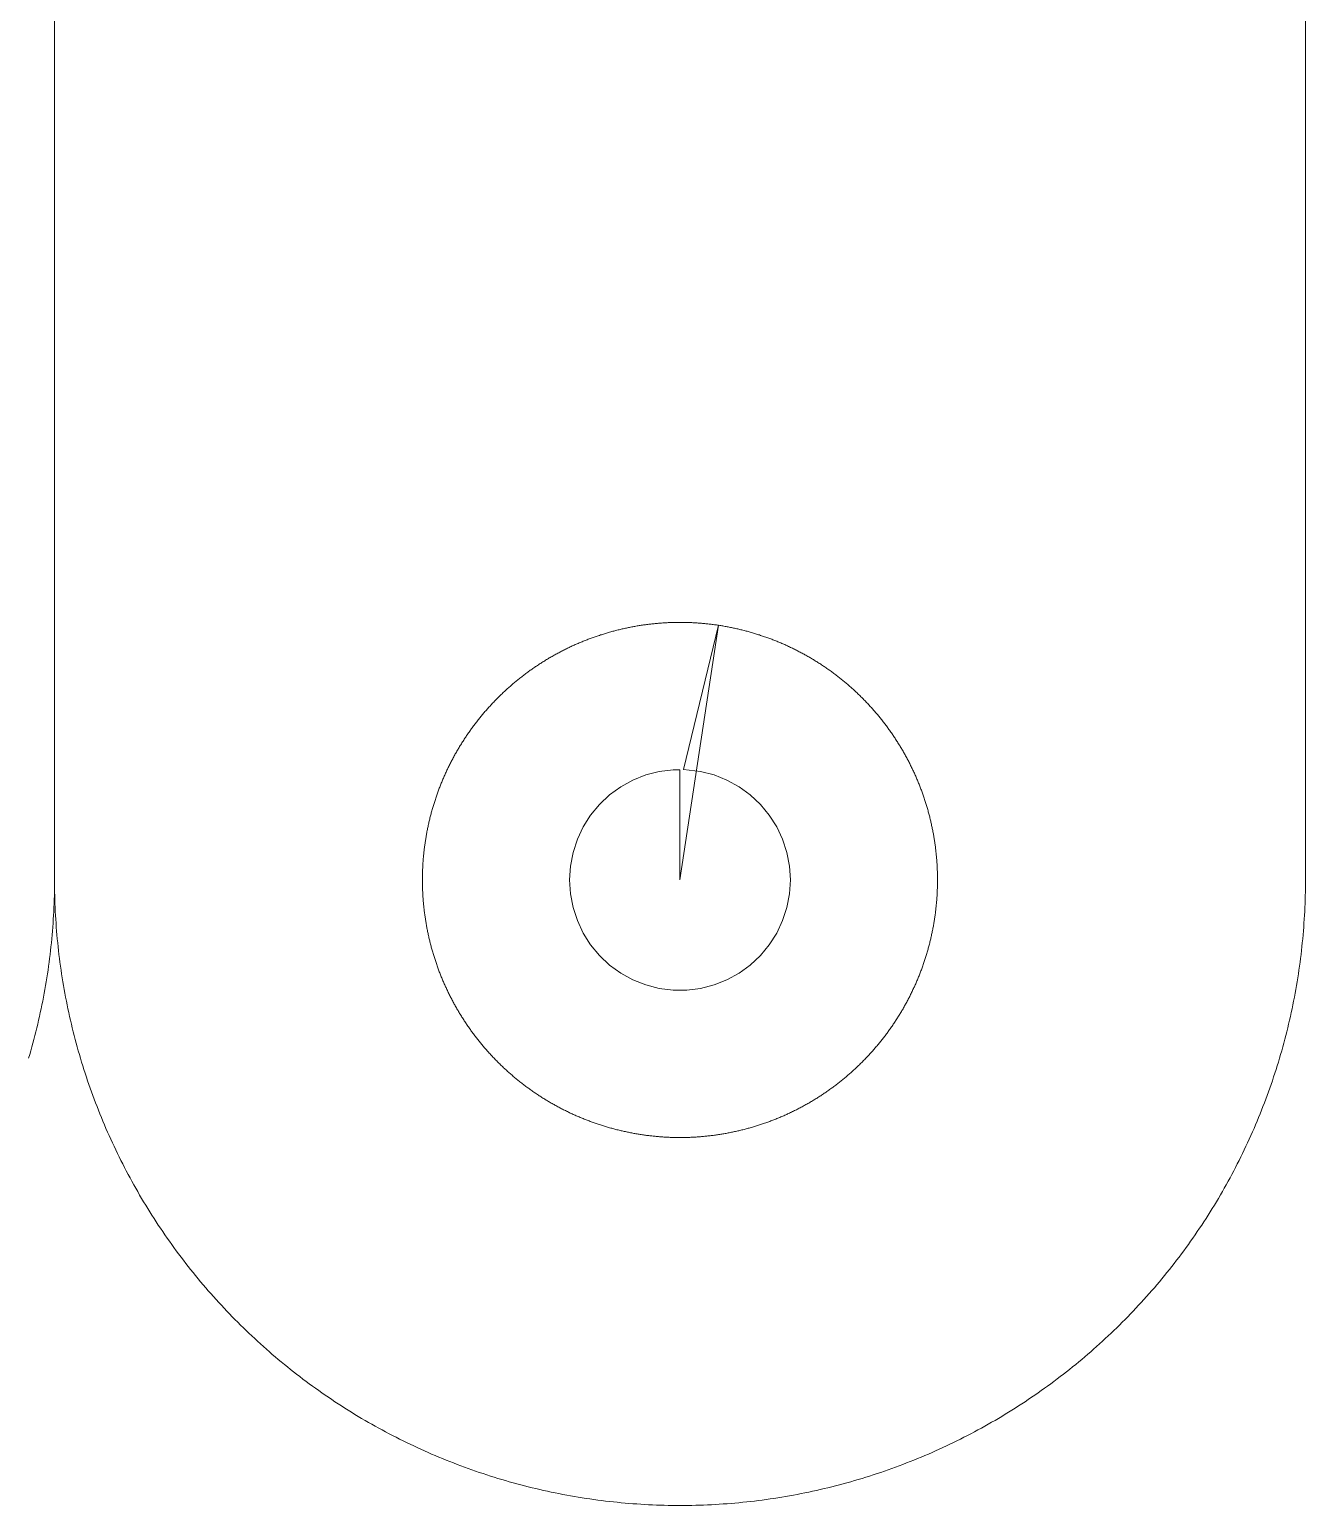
# Model space of a CAD drawing. Header units: millimetres. Extents: x 76 to 112, y 201 to 368.
# Drawn here: x 94.05 to 111.39, y 201.05 to 221.11 of the extents above; entities that cross this region are included whole.
import ezdxf

# ---------------------------------------------------------------- set-up
doc = ezdxf.new("R2010")
doc.units = ezdxf.units.MM
doc.layers.add('TOP_Drill', color=7, linetype='Continuous')
doc.layers.add('TOP_Full_CutOut_90_1', color=7, linetype='Continuous', lineweight=18)
doc.layers.add('TOP_Full_CutOut_90_2', color=7, linetype='Continuous', lineweight=18)

msp = doc.modelspace()

# ---------------------------------------------------------------- linework, layer by layer
at = {"layer": 'TOP_Drill'}
msp.add_line((102.888463, 209.54918), (102.888463, 209.54918), dxfattribs=at)
at = {"layer": 'TOP_Full_CutOut_90_1'}
msp.add_lwpolyline([(102.888462, 209.54918), (102.888463, 209.54918), (102.888463, 211.04622), (102.794277, 211.04622), (102.607391, 211.022611), (102.424938, 210.975765), (102.249794, 210.906421), (102.084723, 210.815672), (101.932327, 210.70495), (101.79501, 210.576001), (101.674938, 210.430858), (101.574003, 210.271811), (101.493799, 210.101367), (101.435589, 209.922215), (101.400291, 209.73718), (101.388463, 209.54918), (101.400291, 209.36118), (101.435589, 209.176145), (101.493799, 208.996993), (101.574003, 208.82655), (101.674938, 208.667502), (101.79501, 208.522359), (101.932327, 208.39341), (102.084723, 208.282688), (102.249794, 208.191939), (102.424938, 208.122595), (102.607391, 208.075749), (102.794277, 208.05214), (102.982649, 208.05214), (103.169535, 208.075749), (103.351989, 208.122595), (103.527132, 208.191939), (103.692203, 208.282688), (103.844599, 208.39341), (103.981916, 208.522359), (104.101989, 208.667502), (104.202923, 208.82655), (104.283128, 208.996993), (104.341338, 209.176145), (104.376635, 209.36118), (104.388463, 209.54918), (104.388463, 209.54918), (104.376635, 209.73718), (104.341338, 209.922215), (104.283128, 210.101367), (104.202923, 210.271811), (104.101989, 210.430858), (103.981916, 210.576001), (103.844599, 210.70495), (103.692203, 210.815672), (103.527132, 210.906421), (103.351989, 210.975765), (103.169535, 211.022611), (102.936355, 211.047977), (103.413631, 213.009554), (103.399753, 213.011633), (103.385245, 213.013745), (103.370728, 213.015795), (103.356203, 213.017785), (103.34167, 213.019714), (103.327129, 213.021582), (103.31258, 213.023389), (103.298023, 213.025135), (103.28346, 213.02682), (103.268889, 213.028444), (103.254312, 213.030007), (103.239728, 213.031509), (103.225138, 213.032949), (103.210543, 213.034329), (103.195941, 213.035648), (103.181335, 213.036905), (103.166723, 213.038101), (103.152106, 213.039236), (103.137485, 213.04031), (103.122859, 213.041322), (103.108229, 213.042274), (103.093595, 213.043164), (103.078958, 213.043992), (103.064317, 213.044759), (103.049674, 213.045465), (103.035027, 213.04611), (103.020378, 213.046693), (103.005726, 213.047215), (102.991073, 213.047676), (102.976418, 213.048075), (102.961761, 213.048412), (102.947103, 213.048689), (102.932443, 213.048904), (102.917783, 213.049057), (102.903123, 213.049149), (102.888462, 213.04918), (102.873802, 213.049149), (102.859141, 213.049057), (102.844481, 213.048904), (102.829822, 213.048689), (102.815164, 213.048412), (102.800507, 213.048075), (102.785852, 213.047676), (102.771198, 213.047215), (102.756547, 213.046693), (102.741897, 213.04611), (102.727251, 213.045465), (102.712607, 213.044759), (102.697966, 213.043992), (102.683329, 213.043164), (102.668695, 213.042274), (102.654066, 213.041322), (102.63944, 213.04031), (102.624818, 213.039236), (102.610202, 213.038101), (102.59559, 213.036905), (102.580983, 213.035648), (102.566382, 213.034329), (102.551786, 213.032949), (102.537196, 213.031509), (102.522613, 213.030007), (102.508035, 213.028444), (102.493465, 213.02682), (102.478901, 213.025135), (102.464345, 213.023389), (102.449796, 213.021582), (102.435255, 213.019714), (102.420721, 213.017785), (102.406196, 213.015795), (102.39168, 213.013745), (102.377172, 213.011633), (102.362673, 213.009461), (102.348183, 213.007228), (102.333703, 213.004935), (102.319232, 213.002581), (102.304772, 213.000166), (102.290321, 212.997691), (102.275882, 212.995155), (102.261453, 212.992559), (102.247034, 212.989902), (102.232628, 212.987185), (102.218232, 212.984408), (102.203849, 212.981571), (102.189477, 212.978673), (102.175118, 212.975715), (102.160771, 212.972697), (102.146437, 212.969618), (102.132116, 212.96648), (102.117809, 212.963282), (102.103515, 212.960024), (102.089234, 212.956706), (102.074968, 212.953329), (102.060716, 212.949891), (102.046478, 212.946394), (102.032255, 212.942837), (102.018048, 212.939221), (102.003855, 212.935545), (101.989678, 212.93181), (101.975517, 212.928016), (101.961372, 212.924162), (101.947243, 212.920249), (101.93313, 212.916277), (101.919035, 212.912246), (101.904956, 212.908155), (101.890895, 212.904006), (101.876851, 212.899798), (101.862825, 212.895531), (101.848817, 212.891206), (101.834827, 212.886822), (101.820855, 212.882379), (101.806903, 212.877878), (101.792969, 212.873318), (101.779055, 212.8687), (101.76516, 212.864024), (101.751284, 212.85929), (101.737429, 212.854497), (101.723594, 212.849647), (101.709779, 212.844739), (101.695985, 212.839772), (101.682212, 212.834749), (101.66846, 212.829667), (101.65473, 212.824528), (101.641021, 212.819331), (101.627334, 212.814077), (101.613669, 212.808766), (101.600026, 212.803398), (101.586406, 212.797972), (101.572809, 212.79249), (101.559235, 212.78695), (101.545685, 212.781354), (101.532158, 212.775701), (101.518654, 212.769992), (101.505175, 212.764225), (101.49172, 212.758403), (101.47829, 212.752524), (101.464884, 212.746589), (101.451503, 212.740598), (101.438148, 212.734551), (101.424818, 212.728448), (101.411513, 212.722289), (101.398235, 212.716075), (101.384982, 212.709805), (101.371756, 212.703479), (101.358557, 212.697098), (101.345385, 212.690662), (101.332239, 212.684171), (101.319121, 212.677625), (101.30603, 212.671024), (101.292968, 212.664368), (101.279933, 212.657658), (101.266926, 212.650893), (101.253948, 212.644073), (101.240999, 212.637199), (101.228078, 212.630271), (101.215186, 212.623289), (101.202324, 212.616253), (101.189492, 212.609164), (101.176689, 212.60202), (101.163917, 212.594823), (101.151174, 212.587573), (101.138462, 212.580269), (101.125781, 212.572912), (101.113131, 212.565502), (101.100512, 212.558039), (101.087924, 212.550523), (101.075368, 212.542955), (101.062843, 212.535334), (101.050351, 212.527661), (101.037891, 212.519935), (101.025463, 212.512157), (101.013068, 212.504328), (101.000706, 212.496446), (100.988378, 212.488513), (100.976082, 212.480528), (100.96382, 212.472492), (100.951592, 212.464404), (100.939398, 212.456266), (100.927238, 212.448076), (100.915112, 212.439835), (100.903021, 212.431544), (100.890965, 212.423202), (100.878944, 212.41481), (100.866958, 212.406367), (100.855007, 212.397875), (100.843093, 212.389332), (100.831214, 212.38074), (100.819371, 212.372097), (100.807565, 212.363406), (100.795795, 212.354665), (100.784062, 212.345874), (100.772365, 212.337035), (100.760706, 212.328146), (100.749084, 212.319209), (100.7375, 212.310224), (100.725954, 212.30119), (100.714445, 212.292107), (100.702975, 212.282977), (100.691543, 212.273798), (100.680149, 212.264572), (100.668794, 212.255298), (100.657478, 212.245976), (100.646202, 212.236608), (100.634964, 212.227192), (100.623766, 212.217729), (100.612608, 212.208219), (100.60149, 212.198663), (100.590412, 212.18906), (100.579374, 212.179411), (100.568377, 212.169715), (100.557421, 212.159974), (100.546505, 212.150187), (100.535631, 212.140354), (100.524797, 212.130476), (100.514006, 212.120552), (100.503256, 212.110584), (100.492547, 212.10057), (100.481881, 212.090512), (100.471257, 212.080409), (100.460676, 212.070262), (100.450137, 212.06007), (100.439641, 212.049834), (100.429187, 212.039555), (100.418777, 212.029232), (100.408411, 212.018865), (100.398087, 212.008455), (100.387808, 211.998002), (100.377572, 211.987506), (100.367381, 211.976967), (100.357233, 211.966385), (100.34713, 211.955761), (100.337072, 211.945095), (100.327059, 211.934387), (100.31709, 211.923637), (100.307166, 211.912845), (100.297288, 211.902012), (100.287455, 211.891137), (100.277668, 211.880222), (100.267927, 211.869265), (100.258232, 211.858268), (100.248582, 211.84723), (100.23898, 211.836152), (100.229423, 211.825034), (100.219913, 211.813876), (100.210451, 211.802678), (100.201035, 211.791441), (100.191666, 211.780164), (100.182344, 211.768848), (100.173071, 211.757493), (100.163844, 211.7461), (100.154666, 211.734668), (100.145535, 211.723197), (100.136453, 211.711689), (100.127419, 211.700142), (100.118433, 211.688558), (100.109496, 211.676936), (100.100608, 211.665277), (100.091768, 211.653581), (100.082978, 211.641847), (100.074237, 211.630078), (100.065545, 211.618271), (100.056903, 211.606428), (100.04831, 211.59455), (100.039768, 211.582635), (100.031275, 211.570685), (100.022832, 211.558699), (100.01444, 211.546678), (100.006098, 211.534621), (99.997807, 211.52253), (99.989566, 211.510405), (99.981377, 211.498245), (99.973238, 211.48605), (99.96515, 211.473822), (99.957114, 211.46156), (99.949129, 211.449265), (99.941196, 211.436936), (99.933315, 211.424574), (99.925485, 211.412179), (99.917707, 211.399751), (99.909982, 211.387291), (99.902308, 211.374799), (99.894687, 211.362275), (99.887119, 211.349718), (99.879603, 211.337131), (99.87214, 211.324512), (99.86473, 211.311861), (99.857373, 211.29918), (99.85007, 211.286468), (99.842819, 211.273726), (99.835622, 211.260953), (99.828479, 211.24815), (99.821389, 211.235318), (99.814353, 211.222456), (99.807371, 211.209564), (99.800443, 211.196644), (99.793569, 211.183694), (99.78675, 211.170716), (99.779985, 211.15771), (99.773274, 211.144675), (99.766618, 211.131612), (99.760017, 211.118521), (99.753471, 211.105403), (99.74698, 211.092258), (99.740544, 211.079085), (99.734163, 211.065886), (99.727838, 211.05266), (99.721568, 211.039408), (99.715353, 211.026129), (99.709194, 211.012825), (99.703091, 210.999495), (99.697044, 210.986139), (99.691053, 210.972758), (99.685118, 210.959353), (99.679239, 210.945922), (99.673417, 210.932467), (99.667651, 210.918988), (99.661941, 210.905485), (99.656288, 210.891958), (99.650692, 210.878407), (99.645153, 210.864833), (99.63967, 210.851236), (99.634245, 210.837616), (99.628876, 210.823973), (99.623565, 210.810309), (99.618311, 210.796622), (99.613114, 210.782913), (99.607975, 210.769182), (99.602894, 210.75543), (99.59787, 210.741657), (99.592904, 210.727863), (99.587995, 210.714048), (99.583145, 210.700213), (99.578353, 210.686358), (99.573618, 210.672483), (99.568942, 210.658588), (99.564324, 210.644673), (99.559764, 210.63074), (99.555263, 210.616787), (99.550821, 210.602815), (99.546436, 210.588826), (99.542111, 210.574817), (99.537844, 210.560791), (99.533636, 210.546747), (99.529487, 210.532686), (99.525397, 210.518607), (99.521365, 210.504512), (99.517393, 210.490399), (99.51348, 210.476271), (99.509627, 210.462125), (99.505832, 210.447964), (99.502097, 210.433787), (99.498421, 210.419595), (99.494805, 210.405387), (99.491248, 210.391164), (99.487751, 210.376927), (99.484314, 210.362674), (99.480936, 210.348408), (99.477618, 210.334128), (99.47436, 210.319834), (99.471162, 210.305526), (99.468024, 210.291205), (99.464946, 210.276871), (99.461928, 210.262524), (99.45897, 210.248165), (99.456072, 210.233793), (99.453234, 210.21941), (99.450457, 210.205015), (99.44774, 210.190608), (99.445083, 210.17619), (99.442487, 210.161761), (99.439951, 210.147321), (99.437476, 210.132871), (99.435061, 210.11841), (99.432707, 210.10394), (99.430414, 210.089459), (99.428181, 210.07497), (99.426009, 210.060471), (99.423898, 210.045963), (99.421847, 210.031446), (99.419858, 210.016921), (99.417929, 210.002388), (99.416061, 209.987846), (99.414254, 209.973297), (99.412508, 209.958741), (99.410823, 209.944177), (99.409199, 209.929607), (99.407636, 209.91503), (99.406134, 209.900446), (99.404693, 209.885856), (99.403313, 209.871261), (99.401995, 209.856659), (99.400737, 209.842053), (99.399541, 209.827441), (99.398406, 209.812824), (99.397332, 209.798202), (99.39632, 209.783577), (99.395369, 209.768947), (99.394479, 209.754313), (99.39365, 209.739676), (99.392883, 209.725035), (99.392177, 209.710391), (99.391532, 209.695745), (99.390949, 209.681096), (99.390427, 209.666444), (99.389967, 209.651791), (99.389568, 209.637135), (99.38923, 209.622479), (99.388954, 209.60782), (99.388739, 209.593161), (99.388585, 209.578501), (99.388493, 209.563841), (99.388462, 209.54918), (99.388493, 209.534519), (99.388585, 209.519859), (99.388739, 209.505199), (99.388954, 209.49054), (99.38923, 209.475882), (99.389568, 209.461225), (99.389967, 209.446569), (99.390427, 209.431916), (99.390949, 209.417264), (99.391532, 209.402615), (99.392177, 209.387969), (99.392883, 209.373325), (99.39365, 209.358684), (99.394479, 209.344047), (99.395369, 209.329413), (99.39632, 209.314783), (99.397332, 209.300158), (99.398406, 209.285536), (99.399541, 209.270919), (99.400737, 209.256308), (99.401995, 209.241701), (99.403313, 209.2271), (99.404693, 209.212504), (99.406134, 209.197914), (99.407636, 209.18333), (99.409199, 209.168753), (99.410823, 209.154183), (99.412508, 209.139619), (99.414254, 209.125063), (99.416061, 209.110514), (99.417929, 209.095972), (99.419858, 209.081439), (99.421847, 209.066914), (99.423898, 209.052397), (99.426009, 209.037889), (99.428181, 209.02339), (99.430414, 209.008901), (99.432707, 208.99442), (99.435061, 208.97995), (99.437476, 208.965489), (99.439951, 208.951039), (99.442487, 208.936599), (99.445083, 208.92217), (99.44774, 208.907752), (99.450457, 208.893345), (99.453234, 208.87895), (99.456072, 208.864567), (99.45897, 208.850195), (99.461928, 208.835836), (99.464946, 208.821489), (99.468024, 208.807155), (99.471162, 208.792834), (99.47436, 208.778527), (99.477618, 208.764232), (99.480936, 208.749952), (99.484314, 208.735686), (99.487751, 208.721434), (99.491248, 208.707196), (99.494805, 208.692973), (99.498421, 208.678765), (99.502097, 208.664573), (99.505832, 208.650396), (99.509627, 208.636235), (99.51348, 208.62209), (99.517393, 208.607961), (99.521365, 208.593848), (99.525397, 208.579753), (99.529487, 208.565674), (99.533636, 208.551613), (99.537844, 208.537569), (99.542111, 208.523543), (99.546436, 208.509535), (99.550821, 208.495545), (99.555263, 208.481573), (99.559764, 208.467621), (99.564324, 208.453687), (99.568942, 208.439772), (99.573618, 208.425877), (99.578353, 208.412002), (99.583145, 208.398147), (99.587995, 208.384312), (99.592904, 208.370497), (99.59787, 208.356703), (99.602894, 208.34293), (99.607975, 208.329178), (99.613114, 208.315447), (99.618311, 208.301738), (99.623565, 208.288051), (99.628876, 208.274387), (99.634245, 208.260744), (99.63967, 208.247124), (99.645153, 208.233527), (99.650692, 208.219953), (99.656288, 208.206403), (99.661941, 208.192876), (99.667651, 208.179372), (99.673417, 208.165893), (99.679239, 208.152438), (99.685118, 208.139008), (99.691053, 208.125602), (99.697044, 208.112221), (99.703091, 208.098866), (99.709194, 208.085535), (99.715353, 208.072231), (99.721568, 208.058953), (99.727838, 208.0457), (99.734163, 208.032474), (99.740544, 208.019275), (99.74698, 208.006102), (99.753471, 207.992957), (99.760017, 207.979839), (99.766618, 207.966748), (99.773274, 207.953685), (99.779985, 207.940651), (99.78675, 207.927644), (99.793569, 207.914666), (99.800443, 207.901716), (99.807371, 207.888796), (99.814353, 207.875904), (99.821389, 207.863042), (99.828479, 207.85021), (99.835622, 207.837407), (99.842819, 207.824634), (99.85007, 207.811892), (99.857373, 207.79918), (99.86473, 207.786499), (99.87214, 207.773849), (99.879603, 207.761229), (99.887119, 207.748642), (99.894687, 207.736086), (99.902308, 207.723561), (99.909982, 207.711069), (99.917707, 207.698609), (99.925485, 207.686181), (99.933315, 207.673786), (99.941196, 207.661424), (99.949129, 207.649095), (99.957114, 207.6368), (99.96515, 207.624538), (99.973238, 207.61231), (99.981377, 207.600115), (99.989566, 207.587955), (99.997807, 207.57583), (100.006098, 207.563739), (100.01444, 207.551683), (100.022832, 207.539661), (100.031275, 207.527676), (100.039768, 207.515725), (100.04831, 207.50381), (100.056903, 207.491932), (100.065545, 207.480089), (100.074237, 207.468283), (100.082978, 207.456513), (100.091768, 207.444779), (100.100608, 207.433083), (100.109496, 207.421424), (100.118433, 207.409802), (100.127419, 207.398218), (100.136453, 207.386671), (100.145535, 207.375163), (100.154666, 207.363692), (100.163844, 207.35226), (100.173071, 207.340867), (100.182344, 207.329512), (100.191666, 207.318196), (100.201035, 207.306919), (100.210451, 207.295682), (100.219913, 207.284484), (100.229423, 207.273326), (100.23898, 207.262208), (100.248582, 207.25113), (100.258232, 207.240092), (100.267927, 207.229095), (100.277668, 207.218139), (100.287455, 207.207223), (100.297288, 207.196348), (100.307166, 207.185515), (100.31709, 207.174723), (100.327059, 207.163973), (100.337072, 207.153265), (100.34713, 207.142599), (100.357233, 207.131975), (100.367381, 207.121393), (100.377572, 207.110855), (100.387808, 207.100358), (100.398087, 207.089905), (100.408411, 207.079495), (100.418777, 207.069128), (100.429187, 207.058805), (100.439641, 207.048526), (100.450137, 207.03829), (100.460676, 207.028098), (100.471257, 207.017951), (100.481881, 207.007848), (100.492547, 206.99779), (100.503256, 206.987776), (100.514006, 206.977808), (100.524797, 206.967884), (100.535631, 206.958006), (100.546505, 206.948173), (100.557421, 206.938386), (100.568377, 206.928645), (100.579374, 206.918949), (100.590412, 206.9093), (100.60149, 206.899697), (100.612608, 206.890141), (100.623766, 206.880631), (100.634964, 206.871168), (100.646202, 206.861752), (100.657478, 206.852384), (100.668794, 206.843062), (100.680149, 206.833788), (100.691543, 206.824562), (100.702975, 206.815383), (100.714445, 206.806253), (100.725954, 206.797171), (100.7375, 206.788136), (100.749084, 206.779151), (100.760706, 206.770214), (100.772365, 206.761325), (100.784062, 206.752486), (100.795795, 206.743696), (100.807565, 206.734955), (100.819371, 206.726263), (100.831214, 206.717621), (100.843093, 206.709028), (100.855007, 206.700485), (100.866958, 206.691993), (100.878944, 206.68355), (100.890965, 206.675158), (100.903021, 206.666816), (100.915112, 206.658525), (100.927238, 206.650284), (100.939398, 206.642094), (100.951592, 206.633956), (100.96382, 206.625868), (100.976082, 206.617832), (100.988378, 206.609847), (101.000706, 206.601914), (101.013068, 206.594032), (101.025463, 206.586203), (101.037891, 206.578425), (101.050351, 206.570699), (101.062843, 206.563026), (101.075368, 206.555405), (101.087924, 206.547837), (101.100512, 206.540321), (101.113131, 206.532858), (101.125781, 206.525448), (101.138462, 206.518091), (101.151174, 206.510787), (101.163917, 206.503537), (101.176689, 206.49634), (101.189492, 206.489196), (101.202324, 206.482107), (101.215186, 206.475071), (101.228078, 206.468089), (101.240999, 206.461161), (101.253948, 206.454287), (101.266926, 206.447468), (101.279933, 206.440702), (101.292968, 206.433992), (101.30603, 206.427336), (101.319121, 206.420735), (101.332239, 206.414189), (101.345385, 206.407698), (101.358557, 206.401262), (101.371756, 206.394881), (101.384982, 206.388555), (101.398235, 206.382285), (101.411513, 206.376071), (101.424818, 206.369912), (101.438148, 206.363809), (101.451503, 206.357762), (101.464884, 206.351771), (101.47829, 206.345836), (101.49172, 206.339957), (101.505175, 206.334135), (101.518654, 206.328369), (101.532158, 206.322659), (101.545685, 206.317006), (101.559235, 206.31141), (101.572809, 206.30587), (101.586406, 206.300388), (101.600026, 206.294962), (101.613669, 206.289594), (101.627334, 206.284283), (101.641021, 206.279029), (101.65473, 206.273832), (101.66846, 206.268693), (101.682212, 206.263612), (101.695985, 206.258588), (101.709779, 206.253622), (101.723594, 206.248713), (101.737429, 206.243863), (101.751284, 206.23907), (101.76516, 206.234336), (101.779055, 206.22966), (101.792969, 206.225042), (101.806903, 206.220482), (101.820855, 206.215981), (101.834827, 206.211538), (101.848817, 206.207154), (101.862825, 206.202829), (101.876851, 206.198562), (101.890895, 206.194354), (101.904956, 206.190205), (101.919035, 206.186114), (101.93313, 206.182083), (101.947243, 206.178111), (101.961372, 206.174198), (101.975517, 206.170344), (101.989678, 206.16655), (102.003855, 206.162815), (102.018048, 206.159139), (102.032255, 206.155523), (102.046478, 206.151966), (102.060716, 206.148469), (102.074968, 206.145032), (102.089234, 206.141654), (102.103515, 206.138336), (102.117809, 206.135078), (102.132116, 206.13188), (102.146437, 206.128742), (102.160771, 206.125663), (102.175118, 206.122645), (102.189477, 206.119687), (102.203849, 206.11679), (102.218232, 206.113952), (102.232628, 206.111175), (102.247034, 206.108458), (102.261453, 206.105801), (102.275882, 206.103205), (102.290321, 206.100669), (102.304772, 206.098194), (102.319232, 206.095779), (102.333703, 206.093425), (102.348183, 206.091132), (102.362673, 206.088899), (102.377172, 206.086727), (102.39168, 206.084616), (102.406196, 206.082565), (102.420721, 206.080575), (102.435255, 206.078647), (102.449796, 206.076779), (102.464345, 206.074972), (102.478901, 206.073226), (102.493465, 206.07154), (102.508035, 206.069916), (102.522613, 206.068353), (102.537196, 206.066851), (102.551786, 206.065411), (102.566382, 206.064031), (102.580983, 206.062712), (102.59559, 206.061455), (102.610202, 206.060259), (102.624818, 206.059124), (102.63944, 206.05805), (102.654066, 206.057038), (102.668695, 206.056087), (102.683329, 206.055197), (102.697966, 206.054368), (102.712607, 206.053601), (102.727251, 206.052895), (102.741897, 206.05225), (102.756547, 206.051667), (102.771198, 206.051145), (102.785852, 206.050685), (102.800507, 206.050285), (102.815164, 206.049948), (102.829822, 206.049671), (102.844481, 206.049456), (102.859141, 206.049303), (102.873802, 206.049211), (102.888462, 206.04918), (102.903123, 206.049211), (102.917783, 206.049303), (102.932443, 206.049456), (102.947103, 206.049671), (102.961761, 206.049948), (102.976418, 206.050285), (102.991073, 206.050685), (103.005726, 206.051145), (103.020378, 206.051667), (103.035027, 206.05225), (103.049674, 206.052895), (103.064317, 206.053601), (103.078958, 206.054368), (103.093595, 206.055197), (103.108229, 206.056087), (103.122859, 206.057038), (103.137485, 206.05805), (103.152106, 206.059124), (103.166723, 206.060259), (103.181335, 206.061455), (103.195941, 206.062712), (103.210543, 206.064031), (103.225138, 206.065411), (103.239728, 206.066851), (103.254312, 206.068353), (103.268889, 206.069916), (103.28346, 206.07154), (103.298023, 206.073226), (103.31258, 206.074972), (103.327129, 206.076779), (103.34167, 206.078647), (103.356203, 206.080575), (103.370728, 206.082565), (103.385245, 206.084616), (103.399753, 206.086727), (103.414252, 206.088899), (103.428742, 206.091132), (103.443222, 206.093425), (103.457692, 206.095779), (103.472153, 206.098194), (103.486603, 206.100669), (103.501043, 206.103205), (103.515472, 206.105801), (103.52989, 206.108458), (103.544297, 206.111175), (103.558692, 206.113952), (103.573076, 206.11679), (103.587447, 206.119687), (103.601806, 206.122645), (103.616153, 206.125663), (103.630487, 206.128742), (103.644808, 206.13188), (103.659116, 206.135078), (103.67341, 206.138336), (103.68769, 206.141654), (103.701957, 206.145032), (103.716209, 206.148469), (103.730446, 206.151966), (103.744669, 206.155523), (103.758877, 206.159139), (103.773069, 206.162815), (103.787246, 206.16655), (103.801408, 206.170344), (103.815553, 206.174198), (103.829682, 206.178111), (103.843794, 206.182083), (103.85789, 206.186114), (103.871968, 206.190205), (103.88603, 206.194354), (103.900074, 206.198562), (103.9141, 206.202829), (103.928108, 206.207154), (103.942098, 206.211538), (103.956069, 206.215981), (103.970022, 206.220482), (103.983955, 206.225042), (103.99787, 206.22966), (104.011765, 206.234336), (104.02564, 206.23907), (104.039496, 206.243863), (104.053331, 206.248713), (104.067145, 206.253622), (104.080939, 206.258588), (104.094713, 206.263612), (104.108464, 206.268693), (104.122195, 206.273832), (104.135904, 206.279029), (104.149591, 206.284283), (104.163256, 206.289594), (104.176898, 206.294962), (104.190518, 206.300388), (104.204115, 206.30587), (104.217689, 206.31141), (104.23124, 206.317006), (104.244767, 206.322659), (104.25827, 206.328369), (104.271749, 206.334135), (104.285204, 206.339957), (104.298635, 206.345836), (104.312041, 206.351771), (104.325421, 206.357762), (104.338777, 206.363809), (104.352107, 206.369912), (104.365411, 206.376071), (104.37869, 206.382285), (104.391942, 206.388555), (104.405168, 206.394881), (104.418367, 206.401262), (104.43154, 206.407698), (104.444685, 206.414189), (104.457804, 206.420735), (104.470894, 206.427336), (104.483957, 206.433992), (104.496992, 206.440702), (104.509998, 206.447468), (104.522977, 206.454287), (104.535926, 206.461161), (104.548847, 206.468089), (104.561738, 206.475071), (104.5746, 206.482107), (104.587433, 206.489196), (104.600235, 206.49634), (104.613008, 206.503537), (104.62575, 206.510787), (104.638462, 206.518091), (104.651143, 206.525448), (104.663794, 206.532858), (104.676413, 206.540321), (104.689001, 206.547837), (104.701557, 206.555405), (104.714081, 206.563026), (104.726573, 206.570699), (104.739034, 206.578425), (104.751461, 206.586203), (104.763856, 206.594032), (104.776218, 206.601914), (104.788547, 206.609847), (104.800842, 206.617832), (104.813104, 206.625868), (104.825333, 206.633956), (104.837527, 206.642094), (104.849687, 206.650284), (104.861813, 206.658525), (104.873904, 206.666816), (104.88596, 206.675158), (104.897981, 206.68355), (104.909967, 206.691993), (104.921917, 206.700485), (104.933832, 206.709028), (104.945711, 206.717621), (104.957553, 206.726263), (104.96936, 206.734955), (104.98113, 206.743696), (104.992863, 206.752486), (105.004559, 206.761325), (105.016218, 206.770214), (105.02784, 206.779151), (105.039424, 206.788136), (105.050971, 206.797171), (105.06248, 206.806253), (105.07395, 206.815383), (105.085382, 206.824562), (105.096776, 206.833788), (105.10813, 206.843062), (105.119446, 206.852384), (105.130723, 206.861752), (105.14196, 206.871168), (105.153158, 206.880631), (105.164316, 206.890141), (105.175434, 206.899697), (105.186512, 206.9093), (105.19755, 206.918949), (105.208547, 206.928645), (105.219504, 206.938386), (105.230419, 206.948173), (105.241294, 206.958006), (105.252127, 206.967884), (105.262919, 206.977808), (105.273669, 206.987776), (105.284377, 206.99779), (105.295043, 207.007848), (105.305667, 207.017951), (105.316249, 207.028098), (105.326788, 207.03829), (105.337284, 207.048526), (105.347737, 207.058805), (105.358147, 207.069128), (105.368514, 207.079495), (105.378837, 207.089905), (105.389117, 207.100358), (105.399352, 207.110855), (105.409544, 207.121393), (105.419691, 207.131975), (105.429794, 207.142599), (105.439852, 207.153265), (105.449866, 207.163973), (105.459835, 207.174723), (105.469758, 207.185515), (105.479636, 207.196348), (105.489469, 207.207223), (105.499256, 207.218139), (105.508998, 207.229095), (105.518693, 207.240092), (105.528342, 207.25113), (105.537945, 207.262208), (105.547501, 207.273326), (105.557011, 207.284484), (105.566474, 207.295682), (105.57589, 207.306919), (105.585259, 207.318196), (105.59458, 207.329512), (105.603854, 207.340867), (105.61308, 207.35226), (105.622259, 207.363692), (105.631389, 207.375163), (105.640472, 207.386671), (105.649506, 207.398218), (105.658492, 207.409802), (105.667429, 207.421424), (105.676317, 207.433083), (105.685156, 207.444779), (105.693947, 207.456513), (105.702688, 207.468283), (105.71138, 207.480089), (105.720022, 207.491932), (105.728614, 207.50381), (105.737157, 207.515725), (105.74565, 207.527676), (105.754092, 207.539661), (105.762485, 207.551683), (105.770826, 207.563739), (105.779118, 207.57583), (105.787358, 207.587955), (105.795548, 207.600115), (105.803687, 207.61231), (105.811774, 207.624538), (105.81981, 207.6368), (105.827795, 207.649095), (105.835728, 207.661424), (105.84361, 207.673786), (105.85144, 207.686181), (105.859217, 207.698609), (105.866943, 207.711069), (105.874616, 207.723561), (105.882237, 207.736086), (105.889806, 207.748642), (105.897321, 207.761229), (105.904784, 207.773849), (105.912194, 207.786499), (105.919551, 207.79918), (105.926855, 207.811892), (105.934105, 207.824634), (105.941302, 207.837407), (105.948446, 207.85021), (105.955536, 207.863042), (105.962572, 207.875904), (105.969554, 207.888796), (105.976482, 207.901716), (105.983355, 207.914666), (105.990175, 207.927644), (105.99694, 207.940651), (106.00365, 207.953685), (106.010306, 207.966748), (106.016907, 207.979839), (106.023453, 207.992957), (106.029945, 208.006102), (106.036381, 208.019275), (106.042761, 208.032474), (106.049087, 208.0457), (106.055357, 208.058953), (106.061571, 208.072231), (106.06773, 208.085535), (106.073833, 208.098866), (106.07988, 208.112221), (106.085871, 208.125602), (106.091806, 208.139008), (106.097685, 208.152438), (106.103508, 208.165893), (106.109274, 208.179372), (106.114983, 208.192876), (106.120636, 208.206403), (106.126232, 208.219953), (106.131772, 208.233527), (106.137254, 208.247124), (106.14268, 208.260744), (106.148048, 208.274387), (106.15336, 208.288051), (106.158614, 208.301738), (106.16381, 208.315447), (106.168949, 208.329178), (106.174031, 208.34293), (106.179055, 208.356703), (106.184021, 208.370497), (106.188929, 208.384312), (106.19378, 208.398147), (106.198572, 208.412002), (106.203306, 208.425877), (106.207983, 208.439772), (106.2126, 208.453687), (106.21716, 208.467621), (106.221661, 208.481573), (106.226104, 208.495545), (106.230488, 208.509535), (106.234814, 208.523543), (106.239081, 208.537569), (106.243289, 208.551613), (106.247438, 208.565674), (106.251528, 208.579753), (106.255559, 208.593848), (106.259531, 208.607961), (106.263444, 208.62209), (106.267298, 208.636235), (106.271092, 208.650396), (106.274828, 208.664573), (106.278503, 208.678765), (106.28212, 208.692973), (106.285676, 208.707196), (106.289173, 208.721434), (106.292611, 208.735686), (106.295988, 208.749952), (106.299306, 208.764232), (106.302564, 208.778527), (106.305763, 208.792834), (106.308901, 208.807155), (106.311979, 208.821489), (106.314997, 208.835836), (106.317955, 208.850195), (106.320853, 208.864567), (106.32369, 208.87895), (106.326468, 208.893345), (106.329185, 208.907752), (106.331841, 208.92217), (106.334437, 208.936599), (106.336973, 208.951039), (106.339448, 208.965489), (106.341863, 208.97995), (106.344217, 208.99442), (106.346511, 209.008901), (106.348743, 209.02339), (106.350915, 209.037889), (106.353027, 209.052397), (106.355077, 209.066914), (106.357067, 209.081439), (106.358996, 209.095972), (106.360864, 209.110514), (106.362671, 209.125063), (106.364417, 209.139619), (106.366102, 209.154183), (106.367726, 209.168753), (106.369289, 209.18333), (106.370791, 209.197914), (106.372232, 209.212504), (106.373611, 209.2271), (106.37493, 209.241701), (106.376187, 209.256308), (106.377383, 209.270919), (106.378518, 209.285536), (106.379592, 209.300158), (106.380605, 209.314783), (106.381556, 209.329413), (106.382446, 209.344047), (106.383274, 209.358684), (106.384042, 209.373325), (106.384748, 209.387969), (106.385392, 209.402615), (106.385975, 209.417264), (106.386497, 209.431916), (106.386958, 209.446569), (106.387357, 209.461225), (106.387695, 209.475882), (106.387971, 209.49054), (106.388186, 209.505199), (106.388339, 209.519859), (106.388432, 209.534519), (106.388462, 209.54918), (106.388462, 209.54918), (106.388432, 209.563841), (106.388339, 209.578501), (106.388186, 209.593161), (106.387971, 209.60782), (106.387695, 209.622479), (106.387357, 209.637135), (106.386958, 209.651791), (106.386497, 209.666444), (106.385975, 209.681096), (106.385392, 209.695745), (106.384748, 209.710391), (106.384042, 209.725035), (106.383274, 209.739676), (106.382446, 209.754313), (106.381556, 209.768947), (106.380605, 209.783577), (106.379592, 209.798202), (106.378518, 209.812824), (106.377383, 209.827441), (106.376187, 209.842053), (106.37493, 209.856659), (106.373611, 209.871261), (106.372232, 209.885856), (106.370791, 209.900446), (106.369289, 209.91503), (106.367726, 209.929607), (106.366102, 209.944177), (106.364417, 209.958741), (106.362671, 209.973297), (106.360864, 209.987846), (106.358996, 210.002388), (106.357067, 210.016921), (106.355077, 210.031446), (106.353027, 210.045963), (106.350915, 210.060471), (106.348743, 210.07497), (106.346511, 210.089459), (106.344217, 210.10394), (106.341863, 210.11841), (106.339448, 210.132871), (106.336973, 210.147321), (106.334437, 210.161761), (106.331841, 210.17619), (106.329185, 210.190608), (106.326468, 210.205015), (106.32369, 210.21941), (106.320853, 210.233793), (106.317955, 210.248165), (106.314997, 210.262524), (106.311979, 210.276871), (106.308901, 210.291205), (106.305763, 210.305526), (106.302564, 210.319834), (106.299306, 210.334128), (106.295988, 210.348408), (106.292611, 210.362674), (106.289173, 210.376927), (106.285676, 210.391164), (106.28212, 210.405387), (106.278503, 210.419595), (106.274828, 210.433787), (106.271092, 210.447964), (106.267298, 210.462125), (106.263444, 210.476271), (106.259531, 210.490399), (106.255559, 210.504512), (106.251528, 210.518607), (106.247438, 210.532686), (106.243289, 210.546747), (106.239081, 210.560791), (106.234814, 210.574817), (106.230488, 210.588826), (106.226104, 210.602815), (106.221661, 210.616787), (106.21716, 210.63074), (106.2126, 210.644673), (106.207983, 210.658588), (106.203306, 210.672483), (106.198572, 210.686358), (106.19378, 210.700213), (106.188929, 210.714048), (106.184021, 210.727863), (106.179055, 210.741657), (106.174031, 210.75543), (106.168949, 210.769182), (106.16381, 210.782913), (106.158614, 210.796622), (106.15336, 210.810309), (106.148048, 210.823973), (106.14268, 210.837616), (106.137254, 210.851236), (106.131772, 210.864833), (106.126232, 210.878407), (106.120636, 210.891958), (106.114983, 210.905485), (106.109274, 210.918988), (106.103508, 210.932467), (106.097685, 210.945922), (106.091806, 210.959353), (106.085871, 210.972758), (106.07988, 210.986139), (106.073833, 210.999495), (106.06773, 211.012825), (106.061571, 211.026129), (106.055357, 211.039408), (106.049087, 211.05266), (106.042761, 211.065886), (106.036381, 211.079085), (106.029945, 211.092258), (106.023453, 211.105403), (106.016907, 211.118521), (106.010306, 211.131612), (106.00365, 211.144675), (105.99694, 211.15771), (105.990175, 211.170716), (105.983355, 211.183694), (105.976482, 211.196644), (105.969554, 211.209564), (105.962572, 211.222456), (105.955536, 211.235318), (105.948446, 211.24815), (105.941302, 211.260953), (105.934105, 211.273726), (105.926855, 211.286468), (105.919551, 211.29918), (105.912194, 211.311861), (105.904784, 211.324512), (105.897321, 211.337131), (105.889806, 211.349718), (105.882237, 211.362275), (105.874616, 211.374799), (105.866943, 211.387291), (105.859217, 211.399751), (105.85144, 211.412179), (105.84361, 211.424574), (105.835728, 211.436936), (105.827795, 211.449265), (105.81981, 211.46156), (105.811774, 211.473822), (105.803687, 211.48605), (105.795548, 211.498245), (105.787358, 211.510405), (105.779118, 211.52253), (105.770826, 211.534621), (105.762485, 211.546678), (105.754092, 211.558699), (105.74565, 211.570685), (105.737157, 211.582635), (105.728614, 211.59455), (105.720022, 211.606428), (105.71138, 211.618271), (105.702688, 211.630078), (105.693947, 211.641847), (105.685156, 211.653581), (105.676317, 211.665277), (105.667429, 211.676936), (105.658492, 211.688558), (105.649506, 211.700142), (105.640472, 211.711689), (105.631389, 211.723197), (105.622259, 211.734668), (105.61308, 211.7461), (105.603854, 211.757493), (105.59458, 211.768848), (105.585259, 211.780164), (105.57589, 211.791441), (105.566474, 211.802678), (105.557011, 211.813876), (105.547501, 211.825034), (105.537945, 211.836152), (105.528342, 211.84723), (105.518693, 211.858268), (105.508998, 211.869265), (105.499256, 211.880222), (105.489469, 211.891137), (105.479636, 211.902012), (105.469758, 211.912845), (105.459835, 211.923637), (105.449866, 211.934387), (105.439852, 211.945095), (105.429794, 211.955761), (105.419691, 211.966385), (105.409544, 211.976967), (105.399352, 211.987506), (105.389117, 211.998002), (105.378837, 212.008455), (105.368514, 212.018865), (105.358147, 212.029232), (105.347737, 212.039555), (105.337284, 212.049834), (105.326788, 212.06007), (105.316249, 212.070262), (105.305667, 212.080409), (105.295043, 212.090512), (105.284377, 212.10057), (105.273669, 212.110584), (105.262919, 212.120552), (105.252127, 212.130476), (105.241294, 212.140354), (105.230419, 212.150187), (105.219504, 212.159974), (105.208547, 212.169715), (105.19755, 212.179411), (105.186512, 212.18906), (105.175434, 212.198663), (105.164316, 212.208219), (105.153158, 212.217729), (105.14196, 212.227192), (105.130723, 212.236608), (105.119446, 212.245976), (105.10813, 212.255298), (105.096776, 212.264572), (105.085382, 212.273798), (105.07395, 212.282977), (105.06248, 212.292107), (105.050971, 212.30119), (105.039424, 212.310224), (105.02784, 212.319209), (105.016218, 212.328146), (105.004559, 212.337035), (104.992863, 212.345874), (104.98113, 212.354665), (104.96936, 212.363406), (104.957553, 212.372097), (104.945711, 212.38074), (104.933832, 212.389332), (104.921917, 212.397875), (104.909967, 212.406367), (104.897981, 212.41481), (104.88596, 212.423202), (104.873904, 212.431544), (104.861813, 212.439835), (104.849687, 212.448076), (104.837527, 212.456266), (104.825333, 212.464404), (104.813104, 212.472492), (104.800842, 212.480528), (104.788547, 212.488513), (104.776218, 212.496446), (104.763856, 212.504328), (104.751461, 212.512157), (104.739034, 212.519935), (104.726573, 212.527661), (104.714081, 212.535334), (104.701557, 212.542955), (104.689001, 212.550523), (104.676413, 212.558039), (104.663794, 212.565502), (104.651143, 212.572912), (104.638462, 212.580269), (104.62575, 212.587573), (104.613008, 212.594823), (104.600235, 212.60202), (104.587433, 212.609164), (104.5746, 212.616253), (104.561738, 212.623289), (104.548847, 212.630271), (104.535926, 212.637199), (104.522977, 212.644073), (104.509998, 212.650893), (104.496992, 212.657658), (104.483957, 212.664368), (104.470894, 212.671024), (104.457804, 212.677625), (104.444685, 212.684171), (104.43154, 212.690662), (104.418367, 212.697098), (104.405168, 212.703479), (104.391942, 212.709805), (104.37869, 212.716075), (104.365411, 212.722289), (104.352107, 212.728448), (104.338777, 212.734551), (104.325421, 212.740598), (104.312041, 212.746589), (104.298635, 212.752524), (104.285204, 212.758403), (104.271749, 212.764225), (104.25827, 212.769992), (104.244767, 212.775701), (104.23124, 212.781354), (104.217689, 212.78695), (104.204115, 212.79249), (104.190518, 212.797972), (104.176898, 212.803398), (104.163256, 212.808766), (104.149591, 212.814077), (104.135904, 212.819331), (104.122195, 212.824528), (104.108464, 212.829667), (104.094713, 212.834749), (104.080939, 212.839772), (104.067145, 212.844739), (104.053331, 212.849647), (104.039496, 212.854497), (104.02564, 212.85929), (104.011765, 212.864024), (103.99787, 212.8687), (103.983955, 212.873318), (103.970022, 212.877878), (103.956069, 212.882379), (103.942098, 212.886822), (103.928108, 212.891206), (103.9141, 212.895531), (103.900074, 212.899798), (103.88603, 212.904006), (103.871968, 212.908155), (103.85789, 212.912246), (103.843794, 212.916277), (103.829682, 212.920249), (103.815553, 212.924162), (103.801408, 212.928016), (103.787246, 212.93181), (103.773069, 212.935545), (103.758877, 212.939221), (103.744669, 212.942837), (103.730446, 212.946394), (103.716209, 212.949891), (103.701957, 212.953329), (103.68769, 212.956706), (103.67341, 212.960024), (103.659116, 212.963282), (103.644808, 212.96648), (103.630487, 212.969618), (103.616153, 212.972697), (103.601806, 212.975715), (103.587447, 212.978673), (103.573076, 212.981571), (103.558692, 212.984408), (103.544297, 212.987185), (103.52989, 212.989902), (103.515472, 212.992559), (103.501043, 212.995155), (103.486603, 212.997691), (103.472153, 213.000166), (103.457692, 213.002581), (103.443222, 213.004935), (103.428742, 213.007228), (103.413631, 213.009554), (102.888463, 209.54918)], dxfattribs=at)
at = {"layer": 'TOP_Full_CutOut_90_2'}
for points in [[(94.036591, 207.126174), (94.051652, 207.177413), (94.066389, 207.228747), (94.080804, 207.280172), (94.094896, 207.331686), (94.108664, 207.383287), (94.122107, 207.434975), (94.135225, 207.486746), (94.148018, 207.538598), (94.160485, 207.590529), (94.172625, 207.642539), (94.184438, 207.694623), (94.195923, 207.74678), (94.207081, 207.799008), (94.21791, 207.851307), (94.228411, 207.903671), (94.238582, 207.9561), (94.248424, 208.008592), (94.257935, 208.061145), (94.267116, 208.113758), (94.275967, 208.166427), (94.284486, 208.219149), (94.292674, 208.271925), (94.30053, 208.324751), (94.308053, 208.377625), (94.315245, 208.430546), (94.322104, 208.483511), (94.328631, 208.536518), (94.334824, 208.589564), (94.340683, 208.642649), (94.346209, 208.695769), (94.351401, 208.748923), (94.356259, 208.802108), (94.360783, 208.855323), (94.364972, 208.908567), (94.368827, 208.961834), (94.372347, 209.015125), (94.375532, 209.068437), (94.378382, 209.121768), (94.380896, 209.175115), (94.383076, 209.228478), (94.38492, 209.281853), (94.386429, 209.335239), (94.387601, 209.388633), (94.388439, 209.442033), (94.388942, 209.495438), (94.389109, 209.548844), (94.388504, 240.049013)], [(111.388483, 238.014981), (111.389107, 209.549181), (111.38894, 209.495775), (111.388438, 209.44237), (111.3876, 209.38897), (111.386427, 209.335576), (111.384919, 209.28219), (111.383075, 209.228815), (111.380895, 209.175452), (111.37838, 209.122105), (111.37553, 209.068774), (111.372345, 209.015462), (111.368825, 208.962171), (111.364971, 208.908904), (111.360781, 208.85566), (111.356258, 208.802445), (111.3514, 208.74926), (111.346208, 208.696106), (111.340682, 208.642986), (111.334822, 208.589901), (111.328629, 208.536855), (111.322103, 208.483848), (111.315244, 208.430883), (111.308052, 208.377962), (111.300529, 208.325088), (111.292673, 208.272262), (111.284485, 208.219487), (111.275966, 208.166764), (111.267115, 208.114095), (111.257934, 208.061483), (111.248422, 208.00893), (111.238581, 207.956437), (111.228409, 207.904008), (111.217909, 207.851644), (111.20708, 207.799345), (111.195922, 207.747117), (111.184436, 207.69496), (111.172623, 207.642876), (111.160483, 207.590867), (111.148017, 207.538935), (111.135224, 207.487083), (111.122106, 207.435313), (111.108663, 207.383624), (111.094895, 207.332023), (111.080803, 207.280509), (111.066388, 207.229084), (111.05165, 207.17775), (111.03659, 207.126511), (111.021208, 207.075367), (111.005505, 207.02432), (110.989482, 206.973374), (110.973139, 206.922529), (110.956477, 206.871787), (110.939496, 206.821152), (110.922198, 206.770624), (110.904582, 206.720206), (110.88665, 206.669899), (110.868403, 206.619707), (110.84984, 206.569629), (110.830963, 206.51967), (110.811772, 206.46983), (110.792269, 206.420111), (110.772454, 206.370517), (110.752327, 206.321046), (110.73189, 206.271705), (110.711143, 206.222493), (110.690088, 206.173411), (110.668725, 206.124463), (110.647054, 206.07565), (110.625078, 206.026974), (110.602795, 205.978437), (110.580209, 205.930042), (110.557318, 205.881789), (110.534125, 205.833681), (110.510631, 205.78572), (110.486835, 205.737907), (110.462739, 205.690245), (110.438345, 205.642734), (110.413652, 205.595379), (110.388662, 205.548179), (110.363376, 205.501137), (110.337794, 205.454255), (110.31192, 205.407535), (110.285752, 205.360978), (110.259292, 205.314587), (110.232541, 205.268362), (110.2055, 205.222307), (110.17817, 205.176422), (110.150553, 205.13071), (110.122649, 205.085173), (110.094459, 205.039811), (110.065985, 204.994628), (110.037227, 204.949624), (110.008187, 204.904803), (109.978866, 204.860164), (109.949266, 204.81571), (109.919387, 204.771444), (109.88923, 204.727366), (109.858797, 204.683479), (109.828088, 204.639783), (109.797105, 204.596281), (109.76585, 204.552975), (109.734324, 204.509866), (109.702527, 204.466957), (109.670461, 204.424247), (109.638128, 204.38174), (109.605528, 204.339437), (109.572662, 204.297339), (109.539533, 204.255449), (109.506142, 204.213769), (109.47249, 204.172298), (109.438577, 204.131039), (109.404405, 204.089996), (109.369977, 204.049167), (109.335293, 204.008555), (109.300354, 203.968162), (109.265163, 203.927989), (109.229718, 203.888038), (109.194025, 203.848311), (109.158082, 203.808809), (109.121892, 203.769534), (109.085456, 203.730486), (109.048774, 203.691669), (109.01185, 203.653082), (108.974685, 203.614728), (108.937279, 203.576609), (108.899633, 203.538726), (108.861751, 203.501079), (108.823634, 203.463671), (108.785282, 203.426504), (108.746696, 203.389579), (108.70788, 203.352896), (108.668834, 203.316458), (108.62956, 203.280266), (108.590059, 203.244322), (108.550333, 203.208627), (108.510384, 203.173181), (108.470212, 203.137988), (108.429821, 203.103047), (108.389211, 203.068362), (108.348383, 203.033932), (108.30734, 202.999759), (108.266084, 202.965844), (108.224614, 202.93219), (108.182935, 202.898797), (108.141046, 202.865667), (108.098949, 202.8328), (108.056648, 202.800198), (108.014143, 202.767863), (107.971434, 202.735795), (107.928525, 202.703996), (107.885418, 202.672469), (107.842113, 202.641212), (107.798612, 202.610228), (107.754918, 202.579518), (107.711032, 202.549082), (107.666955, 202.518924), (107.622689, 202.489042), (107.578237, 202.45944), (107.533599, 202.430118), (107.488779, 202.401077), (107.443777, 202.372317), (107.398595, 202.343841), (107.353235, 202.31565), (107.307698, 202.287743), (107.261988, 202.260124), (107.216104, 202.232792), (107.17005, 202.20575), (107.123826, 202.178997), (107.077436, 202.152536), (107.03088, 202.126366), (106.984161, 202.100489), (106.937279, 202.074906), (106.890239, 202.049618), (106.84304, 202.024627), (106.795685, 201.999932), (106.748176, 201.975535), (106.700515, 201.951438), (106.652702, 201.92764), (106.604743, 201.904143), (106.556635, 201.880948), (106.508383, 201.858056), (106.459988, 201.835467), (106.411453, 201.813183), (106.362778, 201.791204), (106.313965, 201.769532), (106.265019, 201.748167), (106.215938, 201.727109), (106.166726, 201.706361), (106.117385, 201.685923), (106.067917, 201.665794), (106.018322, 201.645977), (105.968604, 201.626471), (105.918766, 201.607279), (105.868806, 201.5884), (105.818729, 201.569835), (105.768538, 201.551585), (105.718232, 201.533651), (105.667815, 201.516034), (105.617287, 201.498733), (105.566652, 201.481751), (105.515912, 201.465087), (105.465067, 201.448742), (105.414121, 201.432716), (105.363075, 201.417012), (105.311932, 201.401628), (105.260693, 201.386566), (105.20936, 201.371826), (105.157936, 201.357408), (105.106422, 201.343314), (105.054821, 201.329544), (105.003134, 201.316099), (104.951364, 201.302979), (104.899512, 201.290184), (104.847581, 201.277716), (104.795572, 201.265574), (104.743489, 201.253759), (104.691332, 201.242271), (104.639104, 201.231111), (104.586806, 201.22028), (104.534443, 201.209778), (104.482014, 201.199604), (104.429522, 201.189761), (104.376969, 201.180247), (104.324357, 201.171064), (104.27169, 201.162212), (104.218967, 201.15369), (104.166191, 201.1455), (104.113365, 201.137642), (104.060491, 201.130116), (104.007571, 201.122922), (103.954606, 201.116061), (103.901601, 201.109533), (103.848554, 201.103338), (103.795469, 201.097476), (103.742349, 201.091948), (103.689195, 201.086754), (103.63601, 201.081894), (103.582795, 201.077368), (103.529553, 201.073177), (103.476285, 201.06932), (103.422994, 201.065798), (103.369682, 201.062611), (103.316352, 201.059759), (103.263005, 201.057242), (103.209642, 201.055061), (103.156267, 201.053215), (103.102882, 201.051704), (103.049487, 201.050528), (102.996087, 201.049688), (102.942682, 201.049184), (102.889276, 201.049015), (102.835869, 201.049181), (102.782464, 201.049683), (102.729064, 201.050521), (102.67567, 201.051695), (102.622284, 201.053204), (102.568909, 201.055048), (102.515547, 201.057227), (102.462199, 201.059742), (102.408867, 201.062592), (102.355555, 201.065777), (102.302265, 201.069297), (102.248997, 201.073152), (102.195755, 201.077341), (102.14254, 201.081865), (102.089354, 201.086723), (102.0362, 201.091915), (101.98308, 201.097441), (101.929996, 201.103299), (101.876949, 201.109492), (101.823941, 201.116019), (101.770977, 201.122878), (101.718056, 201.130069), (101.665182, 201.137593), (101.612356, 201.14545), (101.559581, 201.153638), (101.506858, 201.162157), (101.454189, 201.171007), (101.401577, 201.180189), (101.349024, 201.1897), (101.296532, 201.199542), (101.244102, 201.209713), (101.191737, 201.220214), (101.13944, 201.231043), (101.087211, 201.242201), (101.035054, 201.253686), (100.982969, 201.265499), (100.930961, 201.277639), (100.879029, 201.290106), (100.827177, 201.302899), (100.775406, 201.316017), (100.723719, 201.32946), (100.672117, 201.343228), (100.620603, 201.357319), (100.569178, 201.371734), (100.517845, 201.386471), (100.466605, 201.401531), (100.415461, 201.416913), (100.364415, 201.432616), (100.313468, 201.448639), (100.262624, 201.464982), (100.211882, 201.481644), (100.161246, 201.498625), (100.110719, 201.515924), (100.0603, 201.533539), (100.009994, 201.551471), (99.9598, 201.569719), (99.909723, 201.588282), (99.859764, 201.607159), (99.809923, 201.626349), (99.760205, 201.645853), (99.710611, 201.665668), (99.661141, 201.685795), (99.611799, 201.706232), (99.562586, 201.726979), (99.513505, 201.748034), (99.464556, 201.769398), (99.415744, 201.791068), (99.367069, 201.813045), (99.318531, 201.835327), (99.270136, 201.857914), (99.221883, 201.880804), (99.173775, 201.903997), (99.125813, 201.927492), (99.078001, 201.951288), (99.030338, 201.975383), (98.982828, 201.999778), (98.935472, 202.024471), (98.888273, 202.04946), (98.84123, 202.074746), (98.794349, 202.100327), (98.747628, 202.126202), (98.701072, 202.15237), (98.65468, 202.178831), (98.608456, 202.205582), (98.5624, 202.232623), (98.516516, 202.259952), (98.470804, 202.28757), (98.425267, 202.315474), (98.379905, 202.343663), (98.334723, 202.372137), (98.289719, 202.400895), (98.244896, 202.429934), (98.200258, 202.459256), (98.155805, 202.488857), (98.111539, 202.518736), (98.06746, 202.548893), (98.023572, 202.579326), (97.979877, 202.610034), (97.936375, 202.641016), (97.89307, 202.672271), (97.84996, 202.703799), (97.80705, 202.735595), (97.764341, 202.767661), (97.721834, 202.799994), (97.67953, 202.832594), (97.637434, 202.865459), (97.595543, 202.898589), (97.553862, 202.93198), (97.512392, 202.965633), (97.471134, 202.999545), (97.430089, 203.033716), (97.389261, 203.068145), (97.348649, 203.10283), (97.308256, 203.137768), (97.268084, 203.17296), (97.228133, 203.208403), (97.188405, 203.244097), (97.148904, 203.28004), (97.109628, 203.31623), (97.07058, 203.352667), (97.031762, 203.389347), (96.993176, 203.426272), (96.954822, 203.463438), (96.916703, 203.500844), (96.878819, 203.538488), (96.841173, 203.576371), (96.803765, 203.614489), (96.766598, 203.652841), (96.729672, 203.691426), (96.69299, 203.730243), (96.656552, 203.769288), (96.62036, 203.808562), (96.584416, 203.848064), (96.54872, 203.887789), (96.513276, 203.927738), (96.478082, 203.967909), (96.443141, 204.008301), (96.408455, 204.048911), (96.374025, 204.089738), (96.339853, 204.130782), (96.305939, 204.172039), (96.272284, 204.213507), (96.238891, 204.255188), (96.20576, 204.297076), (96.172894, 204.339172), (96.140292, 204.381474), (96.107957, 204.42398), (96.075889, 204.466688), (96.044091, 204.509597), (96.012562, 204.552704), (95.981305, 204.59601), (95.950322, 204.63951), (95.919612, 204.683204), (95.889177, 204.727091), (95.859018, 204.771167), (95.829137, 204.815433), (95.799534, 204.859885), (95.770211, 204.904522), (95.74117, 204.949343), (95.712411, 204.994345), (95.683935, 205.039528), (95.655744, 205.084888), (95.627838, 205.130425), (95.600218, 205.176135), (95.572887, 205.222018), (95.545844, 205.268073), (95.519091, 205.314296), (95.492629, 205.360687), (95.466459, 205.407242), (95.440582, 205.453962), (95.415, 205.500842), (95.389713, 205.547883), (95.364721, 205.595082), (95.340026, 205.642437), (95.31563, 205.689946), (95.291532, 205.737608), (95.267734, 205.785419), (95.244237, 205.83338), (95.221042, 205.881487), (95.19815, 205.929739), (95.175561, 205.978134), (95.153277, 206.026669), (95.131299, 206.075345), (95.109626, 206.124156), (95.088261, 206.173104), (95.067203, 206.222184), (95.046455, 206.271396), (95.026016, 206.320738), (95.005887, 206.370206), (94.98607, 206.4198), (94.966565, 206.469517), (94.947372, 206.519357), (94.928493, 206.569316), (94.909928, 206.619392), (94.891679, 206.669585), (94.873745, 206.719891), (94.856127, 206.770308), (94.838827, 206.820835), (94.821844, 206.87147), (94.80518, 206.92221), (94.788835, 206.973055), (94.77281, 207.024001), (94.757105, 207.075046), (94.741721, 207.12619), (94.726659, 207.177429), (94.711919, 207.228761), (94.697502, 207.280186), (94.683408, 207.3317), (94.669639, 207.383302), (94.656193, 207.434988), (94.643073, 207.486758), (94.630279, 207.53861), (94.61781, 207.590542), (94.605668, 207.642549), (94.593853, 207.694633), (94.582365, 207.74679), (94.571206, 207.799019), (94.560374, 207.851315), (94.549872, 207.903679), (94.539699, 207.956109), (94.529855, 208.008601), (94.520341, 208.061154), (94.511158, 208.113765), (94.502306, 208.166433), (94.493784, 208.219156), (94.485595, 208.271931), (94.477736, 208.324757), (94.470209, 208.377631), (94.463015, 208.430551), (94.456154, 208.483515), (94.449626, 208.536522), (94.443431, 208.589569), (94.43757, 208.642653), (94.432042, 208.695773), (94.426848, 208.748927), (94.421988, 208.802113), (94.417462, 208.855328), (94.413271, 208.908569), (94.409414, 208.961837), (94.405892, 209.015127), (94.402705, 209.068439), (94.399853, 209.12177), (94.397337, 209.175118), (94.395155, 209.22848), (94.393309, 209.281855), (94.391798, 209.335241), (94.390621, 209.388635), (94.389782, 209.442035), (94.389277, 209.49544), (94.389109, 209.548529), (94.389109, 209.548529)]]:
    msp.add_lwpolyline(points, dxfattribs=at)

doc.saveas('drawing.dxf')
